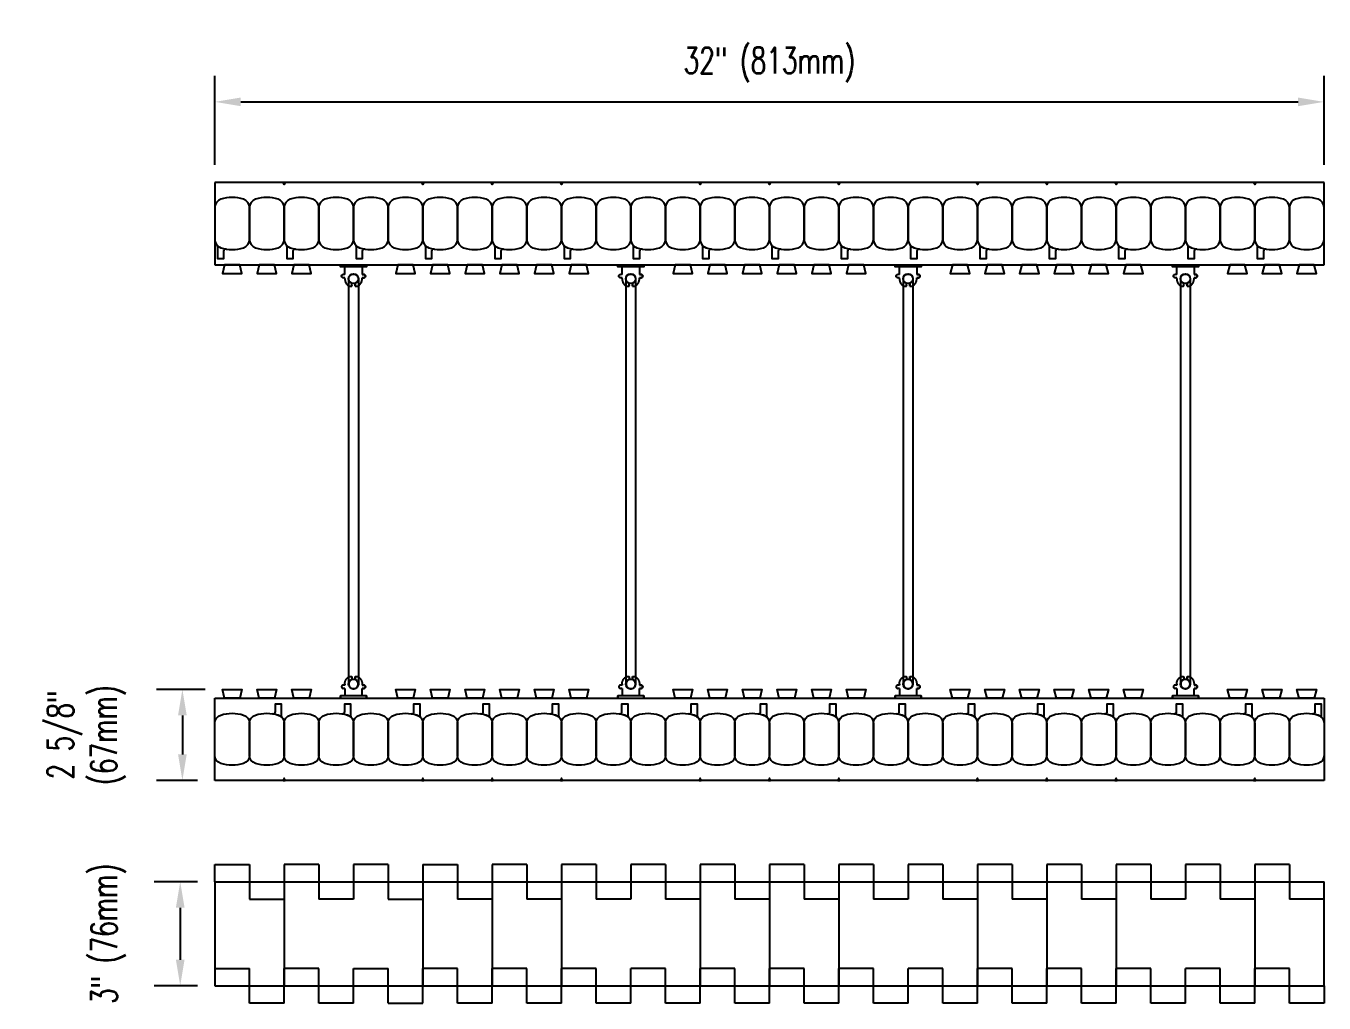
# Model space of a CAD drawing. Header units: inches. Extents: x 476.3 to 517, y 238.5 to 300.
# Drawn here: x 476.28 to 513.72, y 271.78 to 299.95 of the extents above; entities that cross this region are included whole.
import ezdxf

# ---------------------------------------------------------------- set-up
doc = ezdxf.new("R2010")
doc.units = ezdxf.units.IN
doc.header["$MEASUREMENT"] = 0
for name, color, linetype in [('line25', 2, 'Continuous'), ('LINE50', 5, 'Continuous'), ('LINE9', 9, 'Continuous'), ('TEXT', 4, 'Continuous')]:
    doc.layers.add(name, color=color, linetype=linetype)
doc.styles.add('DIM', font='romans.shx', dxfattribs={"width": 0.7})
doc.dimstyles.new('ext_8', dxfattribs={"dimscale": 8, "dimtxt": 0.09375, "dimasz": 0.09375, "dimexe": 0.09375, "dimexo": 0.0625, "dimgap": 0.0625, "dimtad": 1, "dimdec": 3, "dimzin": 3, "dimdsep": 46, "dimlunit": 4, "dimtxsty": 'DIM', "dimcen": 0.09, "dimdle": 0.09375, "dimclrt": 4, "dimadec": 0, "dimazin": 0, "dimtfac": 1, "dimtdec": 3, "dimtmove": 2, "dimatfit": 3, "dimfxl": 0, "dimfrac": 2, "dimtolj": 1, "dimtzin": 0, "dimarcsym": 0})

# ---------------------------------------------------------------- blocks, each defined once
blk = doc.blocks.new('*D32')
at = {"layer": 'Defpoints', "color": 0}
for p in [(481.724, 275.275), (480.725, 272.275), (481.724, 272.275)]:
    blk.add_point(p, dxfattribs=at)
at = {"layer": 'TEXT', "color": 0, "lineweight": -2}
for p, q in [((481.224, 275.275), (479.975, 275.275)), ((480.725, 274.525), (480.725, 273.025)), ((481.224, 272.275), (479.975, 272.275))]:
    blk.add_line(p, q, dxfattribs=at)
at = {"layer": 'TEXT', "color": 0}
for points in [[(480.6, 274.525), (480.85, 274.525), (480.725, 275.275)], [(480.6, 273.025), (480.85, 273.025), (480.725, 272.275)]]:
    blk.add_solid(points, dxfattribs=at)
at = {"layer": 'TEXT', "color": 4, "insert": (478.654, 273.775), "char_height": 0.75, "attachment_point": 5, "rotation": 90, "style": 'DIM'}
blk.add_mtext('\\A1;3" (76mm)', dxfattribs=at)
blk = doc.blocks.new('*D33')
at = {"layer": 'Defpoints', "color": 0}
for p in [(481.943, 280.819), (480.788, 278.194), (481.724, 278.194)]:
    blk.add_point(p, dxfattribs=at)
at = {"layer": 'TEXT', "color": 0, "lineweight": -2}
for p, q in [((481.443, 280.819), (480.038, 280.819)), ((480.788, 280.069), (480.788, 278.944)), ((481.224, 278.194), (480.038, 278.194))]:
    blk.add_line(p, q, dxfattribs=at)
at = {"layer": 'TEXT', "color": 0}
for points in [[(480.663, 280.069), (480.913, 280.069), (480.788, 280.819)], [(480.663, 278.944), (480.913, 278.944), (480.788, 278.194)]]:
    blk.add_solid(points, dxfattribs=at)
at = {"layer": 'TEXT', "color": 4, "insert": (478.02, 279.506), "char_height": 0.75, "attachment_point": 5, "rotation": 90, "style": 'DIM'}
blk.add_mtext('\\A1;2 5/8"\\P(67mm)', dxfattribs=at)
blk = doc.blocks.new('*D34')
at = {"layer": 'Defpoints', "color": 0}
for p in [(513.724, 297.764), (481.724, 295.444), (513.724, 295.444)]:
    blk.add_point(p, dxfattribs=at)
at = {"layer": 'TEXT', "color": 0, "lineweight": -2}
for p, q in [((481.724, 295.944), (481.724, 298.514)), ((513.724, 295.944), (513.724, 298.514)), ((482.474, 297.764), (512.974, 297.764))]:
    blk.add_line(p, q, dxfattribs=at)
at = {"layer": 'TEXT', "color": 0}
for points in [[(482.474, 297.889), (482.474, 297.639), (481.724, 297.764)], [(512.974, 297.889), (512.974, 297.639), (513.724, 297.764)]]:
    blk.add_solid(points, dxfattribs=at)
at = {"layer": 'TEXT', "color": 4, "insert": (497.724, 298.835), "char_height": 0.75, "attachment_point": 5, "style": 'DIM'}
blk.add_mtext('\\A1;32" (813mm)', dxfattribs=at)
blk = doc.blocks.new('Connector')
blk.add_point((0.271, 0))
at = {"layer": 'LINE9'}
for p, q in [((0, 0.375), (0, -0.375)), ((0.062, -0.375), (0.062, 0.375)), ((0.281, 0.25), (0.062, 0.25))]:
    blk.add_line(p, q, dxfattribs=at)
for points, weights in [([(0.007, 0.375), (0.004, 0.375), (0, 0.375)], [1, 0.972587069138, 0.950305488115]), ([(0.327, 0.343), (0.308, 0.343), (0.281, 0.317), (0.281, 0.297)], [1, 0.85355339, 0.85355339, 1]), ([(0.328, 0.343), (0.327, 0.343), (0.327, 0.343)], [1, 0.70710678, 1]), ([(0.375, 0.297), (0.375, 0.317), (0.348, 0.343), (0.329, 0.343)], [1, 0.85355339, 0.85355339, 1]), ([(0.406, 0.25), (0.546, 0.25), (0.619, 0.131)], [0.958404415409, 0.794674173519, 0.864651571113]), ([(0.619, 0.052), (0.612, 0.049), (0.604, 0.049)], [0.83615024178, 0.892081430621, 1]), ([(0.281, -0.297), (0.281, -0.317), (0.308, -0.343), (0.327, -0.343)], [1, 0.85355339, 0.85355339, 1]), ([(0.327, -0.343), (0.281, -0.343), (0.281, -0.297)], [1, 0.70710678, 1]), ([(0.329, -0.343), (0.348, -0.343), (0.375, -0.317), (0.375, -0.297)], [1, 0.85355339, 0.85355339, 1]), ([(0.375, -0.297), (0.375, -0.343), (0.329, -0.343)], [1, 0.70710678, 1]), ([(0.619, -0.131), (0.546, -0.25), (0.406, -0.25)], [0.864651574428, 0.794674169686, 0.958404415195]), ([(0.604, -0.049), (0.612, -0.049), (0.619, -0.052)], [1, 0.89208144177, 0.836150253337]), ([(0, -0.375), (0.004, -0.375), (0.007, -0.375)], [0.950305488115, 0.972587069138, 1])]:
    blk.add_rational_spline(points, weights, degree=2, dxfattribs=at)
for points, degree in [([(0, 0.375), (0.002, 0.375), (0.005, 0.375), (0.007, 0.375)], 3), ([(0.007, 0.375), (0.021, 0.375), (0.051, 0.375), (0.062, 0.375), (0.062, 0.375)], 3), ([(0.281, 0.25), (0.281, 0.297)], 1), ([(0.327, 0.343), (0.327, 0.343), (0.328, 0.343), (0.328, 0.343)], 3), ([(0.328, 0.343), (0.329, 0.343), (0.329, 0.343), (0.329, 0.343)], 3), ([(0.375, 0.25), (0.375, 0.297)], 1), ([(0.406, 0.25), (0.375, 0.25)], 1), ([(0.406, 0.25), (0.406, 0.25)], 1), ([(0.406, 0.25), (0.406, 0.25)], 1), ([(0.406, 0.25), (0.406, 0.25)], 1), ([(0.406, 0.25), (0.406, 0.25)], 1), ([(0.406, 0.25), (0.406, 0.25)], 1), ([(0.406, 0.25), (0.406, 0.25)], 1), ([(0.406, 0.25), (0.406, 0.25)], 1), ([(0.406, 0.25), (0.406, 0.25)], 1), ([(0.406, 0.25), (0.406, 0.25)], 1), ([(0.406, 0.25), (0.406, 0.25)], 1), ([(0.406, 0.25), (0.406, 0.25)], 1), ([(0.406, 0.25), (0.406, 0.25)], 1), ([(0.406, 0.25), (0.406, 0.25)], 1), ([(0.406, 0.25), (0.406, 0.25)], 1), ([(0.406, 0.25), (0.406, 0.25)], 1), ([(0.406, 0.25), (0.406, 0.25)], 1), ([(0.406, 0.25), (0.406, 0.25)], 1), ([(0.406, 0.25), (0.406, 0.25)], 1), ([(0.406, 0.25), (0.406, 0.25)], 1), ([(0.406, 0.25), (0.406, 0.25)], 1), ([(0.406, 0.25), (0.406, 0.25)], 1), ([(0.406, 0.25), (0.406, 0.25)], 1), ([(0.406, 0.25), (0.406, 0.25)], 1), ([(0.406, 0.25), (0.406, 0.25)], 1), ([(0.604, 0.049), (0.532, 0.049)], 1), ([(0.532, 0.049), (0.532, 0.049)], 1), ([(0.532, 0.049), (0.532, 0.049)], 1), ([(0.532, 0.049), (0.532, 0.049)], 1), ([(0.532, 0.049), (0.532, 0.049)], 1), ([(0.532, 0.049), (0.532, 0.049)], 1), ([(0.532, 0.049), (0.532, 0.049)], 1), ([(0.532, 0.049), (0.532, 0.049)], 1), ([(0.532, 0.049), (0.532, 0.049)], 1), ([(0.532, 0.049), (0.532, 0.049)], 1), ([(0.532, 0.049), (0.532, 0.049)], 1), ([(0.604, 0.049), (0.609, 0.049), (0.614, 0.05), (0.619, 0.052)], 3), ([(0.604, 0.049), (0.604, 0.049)], 1), ([(0.604, 0.049), (0.604, 0.049)], 1), ([(0.604, 0.049), (0.604, 0.049)], 1), ([(0.604, 0.049), (0.604, 0.049)], 1), ([(0.619, 0.131), (0.619, 0.052)], 1), ([(0.619, 0.131), (0.619, 0.131)], 1), ([(0.619, 0.131), (0.619, 0.131)], 1), ([(0.619, 0.131), (0.619, 0.131)], 1), ([(0.619, 0.131), (0.619, 0.131)], 1), ([(0.062, -0.25), (0.281, -0.25)], 1), ([(0.281, -0.297), (0.281, -0.25)], 1), ([(0.281, -0.25), (0.281, -0.297)], 1), ([(0.328, -0.343), (0.328, -0.343), (0.327, -0.343), (0.327, -0.343)], 3), ([(0.329, -0.343), (0.329, -0.343), (0.329, -0.343), (0.328, -0.343)], 3), ([(0.375, -0.25), (0.375, -0.297)], 1), ([(0.375, -0.297), (0.375, -0.25)], 1), ([(0.406, -0.25), (0.375, -0.25)], 1), ([(0.406, -0.25), (0.406, -0.25)], 1), ([(0.406, -0.25), (0.406, -0.25)], 1), ([(0.406, -0.25), (0.406, -0.25)], 1), ([(0.406, -0.25), (0.406, -0.25)], 1), ([(0.406, -0.25), (0.406, -0.25)], 1), ([(0.406, -0.25), (0.406, -0.25)], 1), ([(0.406, -0.25), (0.406, -0.25)], 1), ([(0.406, -0.25), (0.406, -0.25)], 1), ([(0.406, -0.25), (0.406, -0.25)], 1), ([(0.406, -0.25), (0.406, -0.25)], 1), ([(0.406, -0.25), (0.406, -0.25)], 1), ([(0.532, -0.049), (0.604, -0.049)], 1), ([(0.604, -0.049), (0.58, -0.049), (0.556, -0.049), (0.532, -0.049)], 3), ([(0.532, -0.049), (0.532, -0.049)], 1), ([(0.532, -0.049), (0.532, -0.049)], 1), ([(0.532, -0.049), (0.532, -0.049)], 1), ([(0.532, -0.049), (0.532, -0.049)], 1), ([(0.619, -0.052), (0.614, -0.05), (0.609, -0.049), (0.604, -0.049)], 3), ([(0.604, -0.049), (0.604, -0.049)], 1), ([(0.604, -0.049), (0.604, -0.049)], 1), ([(0.604, -0.049), (0.604, -0.049)], 1), ([(0.604, -0.049), (0.604, -0.049)], 1), ([(0.604, -0.049), (0.604, -0.049)], 1), ([(0.604, -0.049), (0.604, -0.049)], 1), ([(0.604, -0.049), (0.604, -0.049)], 1), ([(0.604, -0.049), (0.604, -0.049)], 1), ([(0.619, -0.052), (0.619, -0.131)], 1), ([(0.619, -0.131), (0.619, -0.131)], 1), ([(0.619, -0.131), (0.619, -0.131)], 1), ([(0.619, -0.131), (0.619, -0.131)], 1), ([(0.619, -0.131), (0.619, -0.131)], 1), ([(0.007, -0.375), (0.005, -0.375), (0.002, -0.375), (0, -0.375)], 3), ([(0.062, -0.375), (0.062, -0.375), (0.051, -0.375), (0.021, -0.375), (0.007, -0.375)], 3)]:
    blk.add_open_spline(points, degree=degree, dxfattribs=at)
for points, weights, knots in [([(0.062, 0.375), (0.062, 0.375), (0.046, 0.375), (0.03, 0.375), (0.007, 0.375)], [0.868718858569, 0.861102746415, 1, 0.861102734288, 0.868718859898], [0, 0, 0, 0.5, 0.5, 1, 1, 1]), ([(0.532, 0.049), (0.472, 0.203), (0.333, 0.113), (0.157, 0), (0.333, -0.113), (0.472, -0.203), (0.532, -0.049)], [0.899508922286, 0.599718215298, 1, 0.54226024, 1, 0.599718224335, 0.899508908749], [0, 0, 0, 0.318112, 0.318112, 0.681888, 0.681888, 1, 1, 1]), ([(0.007, -0.375), (0.03, -0.375), (0.046, -0.375), (0.062, -0.375), (0.062, -0.375)], [0.868718859319, 0.861102739573, 1, 0.861102742958, 0.868718858948], [0, 0, 0, 0.5, 0.5, 1, 1, 1])]:
    blk.add_rational_spline(points, weights, degree=2, knots=knots, dxfattribs=at)
blk = doc.blocks.new('WEB_CENTRE_TOP_12')
for p, q in [((-0.141, 11.688), (-0.141, 0)), ((0.141, 11.688), (0.141, 0))]:
    blk.add_line(p, q)
for centre in [(0, 11.688), (0, 0)]:
    blk.add_circle(centre, 0.141)

msp = doc.modelspace()

# ---------------------------------------------------------------- linework, layer by layer
at = {"layer": 'line25'}
for p, q in [((481.7239, 293.0685), (513.7239, 293.0685)), ((481.7239, 280.5685), (513.7239, 280.5685)), ((483.7239, 275.2751), (483.7239, 272.2751)), ((487.7239, 275.2751), (487.7239, 272.2751)), ((489.7239, 275.2751), (489.7239, 272.2751)), ((491.7239, 275.2751), (491.7239, 272.2751)), ((495.7239, 275.2751), (495.7239, 272.2751)), ((497.7239, 275.2751), (497.7239, 272.2751)), ((499.7239, 275.2751), (499.7239, 272.2751)), ((503.7239, 275.2751), (503.7239, 272.2751)), ((505.7239, 275.2751), (505.7239, 272.2751)), ((507.7239, 275.2751), (507.7239, 272.2751)), ((511.7239, 275.2751), (511.7239, 272.2751))]:
    msp.add_line(p, q, dxfattribs=at)
for points in [[(482.005, 293.0685), (481.9427, 292.8185), (482.505, 292.8185), (482.4427, 293.0685)], [(483.005, 293.0685), (482.9427, 292.8185), (483.505, 292.8185), (483.4427, 293.0685)], [(484.005, 293.0685), (483.9427, 292.8185), (484.505, 292.8185), (484.4427, 293.0685)], [(487.005, 293.0685), (486.9427, 292.8185), (487.505, 292.8185), (487.4427, 293.0685)], [(488.005, 293.0685), (487.9427, 292.8185), (488.505, 292.8185), (488.4427, 293.0685)], [(489.005, 293.0685), (488.9427, 292.8185), (489.505, 292.8185), (489.4427, 293.0685)], [(490.005, 293.0685), (489.9427, 292.8185), (490.505, 292.8185), (490.4427, 293.0685)], [(491.005, 293.0685), (490.9427, 292.8185), (491.505, 292.8185), (491.4427, 293.0685)], [(492.005, 293.0685), (491.9427, 292.8185), (492.505, 292.8185), (492.4427, 293.0685)], [(495.005, 293.0685), (494.9427, 292.8185), (495.505, 292.8185), (495.4427, 293.0685)], [(496.005, 293.0685), (495.9427, 292.8185), (496.505, 292.8185), (496.4427, 293.0685)], [(497.005, 293.0685), (496.9427, 292.8185), (497.505, 292.8185), (497.4427, 293.0685)], [(498.005, 293.0685), (497.9427, 292.8185), (498.505, 292.8185), (498.4427, 293.0685)], [(499.005, 293.0685), (498.9427, 292.8185), (499.505, 292.8185), (499.4427, 293.0685)], [(500.005, 293.0685), (499.9427, 292.8185), (500.505, 292.8185), (500.4427, 293.0685)], [(503.005, 293.0685), (502.9427, 292.8185), (503.505, 292.8185), (503.4427, 293.0685)], [(504.005, 293.0685), (503.9427, 292.8185), (504.505, 292.8185), (504.4427, 293.0685)], [(505.005, 293.0685), (504.9427, 292.8185), (505.505, 292.8185), (505.4427, 293.0685)], [(506.005, 293.0685), (505.9427, 292.8185), (506.505, 292.8185), (506.4427, 293.0685)], [(507.005, 293.0685), (506.9427, 292.8185), (507.505, 292.8185), (507.4427, 293.0685)], [(508.005, 293.0685), (507.9427, 292.8185), (508.505, 292.8185), (508.4427, 293.0685)], [(511.005, 293.0685), (510.9427, 292.8185), (511.505, 292.8185), (511.4427, 293.0685)], [(512.005, 293.0685), (511.9427, 292.8185), (512.505, 292.8185), (512.4427, 293.0685)], [(513.005, 293.0685), (512.9427, 292.8185), (513.505, 292.8185), (513.4427, 293.0685)], [(482.005, 280.5685), (481.9427, 280.8185), (482.505, 280.8185), (482.4427, 280.5685)], [(483.005, 280.5685), (482.9427, 280.8185), (483.505, 280.8185), (483.4427, 280.5685)], [(484.005, 280.5685), (483.9427, 280.8185), (484.505, 280.8185), (484.4427, 280.5685)], [(487.005, 280.5685), (486.9427, 280.8185), (487.505, 280.8185), (487.4427, 280.5685)], [(488.005, 280.5685), (487.9427, 280.8185), (488.505, 280.8185), (488.4427, 280.5685)], [(489.005, 280.5685), (488.9427, 280.8185), (489.505, 280.8185), (489.4427, 280.5685)], [(490.005, 280.5685), (489.9427, 280.8185), (490.505, 280.8185), (490.4427, 280.5685)], [(491.005, 280.5685), (490.9427, 280.8185), (491.505, 280.8185), (491.4427, 280.5685)], [(492.005, 280.5685), (491.9427, 280.8185), (492.505, 280.8185), (492.4427, 280.5685)], [(495.005, 280.5685), (494.9427, 280.8185), (495.505, 280.8185), (495.4427, 280.5685)], [(496.005, 280.5685), (495.9427, 280.8185), (496.505, 280.8185), (496.4427, 280.5685)], [(497.005, 280.5685), (496.9427, 280.8185), (497.505, 280.8185), (497.4427, 280.5685)], [(498.005, 280.5685), (497.9427, 280.8185), (498.505, 280.8185), (498.4427, 280.5685)], [(499.005, 280.5685), (498.9427, 280.8185), (499.505, 280.8185), (499.4427, 280.5685)], [(500.005, 280.5685), (499.9427, 280.8185), (500.505, 280.8185), (500.4427, 280.5685)], [(503.005, 280.5685), (502.9427, 280.8185), (503.505, 280.8185), (503.4427, 280.5685)], [(504.005, 280.5685), (503.9427, 280.8185), (504.505, 280.8185), (504.4427, 280.5685)], [(505.005, 280.5685), (504.9427, 280.8185), (505.505, 280.8185), (505.4427, 280.5685)], [(506.005, 280.5685), (505.9427, 280.8185), (506.505, 280.8185), (506.4427, 280.5685)], [(507.005, 280.5685), (506.9427, 280.8185), (507.505, 280.8185), (507.4427, 280.5685)], [(508.005, 280.5685), (507.9427, 280.8185), (508.505, 280.8185), (508.4427, 280.5685)], [(511.005, 280.5685), (510.9427, 280.8185), (511.505, 280.8185), (511.4427, 280.5685)], [(512.005, 280.5685), (511.9427, 280.8185), (512.505, 280.8185), (512.4427, 280.5685)], [(513.005, 280.5685), (512.9427, 280.8185), (513.505, 280.8185), (513.4427, 280.5685)]]:
    msp.add_lwpolyline(points, close=True, dxfattribs=at)
at = {"layer": 'LINE50'}
for p, q in [((481.7239, 295.4435), (481.7239, 293.0685)), ((513.7239, 295.4435), (481.7239, 295.4435)), ((513.7239, 293.0685), (513.7239, 295.4435)), ((481.7239, 278.1935), (481.7239, 280.5685)), ((513.7239, 280.5685), (513.7239, 278.1935)), ((513.7239, 278.1935), (481.7239, 278.1935)), ((481.7239, 275.2751), (481.7239, 272.2751)), ((481.7239, 275.2751), (513.7239, 275.2751)), ((513.7239, 272.2751), (513.7239, 275.2751)), ((481.7239, 272.2751), (513.7239, 272.2751))]:
    msp.add_line(p, q, dxfattribs=at)
at = {"layer": 'LINE9'}
for p, q in [((481.7239, 275.2751), (481.7239, 275.7751)), ((481.7239, 275.7751), (482.7239, 275.7751)), ((482.7239, 275.7751), (482.7239, 274.7751)), ((484.7239, 275.7751), (483.7239, 275.7751)), ((483.7239, 275.7751), (483.7239, 274.7751)), ((484.7239, 275.7751), (484.7239, 274.7751)), ((486.7239, 275.7751), (485.7239, 275.7751)), ((485.7239, 275.7751), (485.7239, 274.7751)), ((486.7239, 275.7751), (486.7239, 274.7751)), ((487.7239, 275.7751), (488.7239, 275.7751)), ((487.7239, 275.7751), (487.7239, 274.7751)), ((488.7239, 275.7751), (488.7239, 274.7751)), ((490.7239, 275.7751), (489.7239, 275.7751)), ((489.7239, 275.7751), (489.7239, 274.7751)), ((490.7239, 275.7751), (490.7239, 274.7751)), ((491.7239, 275.7751), (491.7239, 274.7751)), ((492.7239, 275.7751), (491.7239, 275.7751)), ((492.7239, 275.7751), (492.7239, 274.7751)), ((494.7239, 275.7751), (493.7239, 275.7751)), ((493.7239, 275.7751), (493.7239, 274.7751)), ((494.7239, 275.7751), (494.7239, 274.7751)), ((495.7239, 275.7751), (495.7239, 274.7751)), ((496.7239, 275.7751), (495.7239, 275.7751)), ((496.7239, 275.7751), (496.7239, 274.7751)), ((498.7239, 275.7751), (497.7239, 275.7751)), ((497.7239, 275.7751), (497.7239, 274.7751)), ((498.7239, 275.7751), (498.7239, 274.7751)), ((499.7239, 275.7751), (499.7239, 274.7751)), ((500.7239, 275.7751), (499.7239, 275.7751)), ((500.7239, 275.7751), (500.7239, 274.7751)), ((502.7239, 275.7751), (501.7239, 275.7751)), ((501.7239, 275.7751), (501.7239, 274.7751)), ((502.7239, 275.7751), (502.7239, 274.7751)), ((504.7239, 275.7751), (503.7239, 275.7751)), ((503.7239, 275.7751), (503.7239, 274.7751)), ((504.7239, 275.7751), (504.7239, 274.7751)), ((506.7239, 275.7751), (505.7239, 275.7751)), ((505.7239, 275.7751), (505.7239, 274.7751)), ((506.7239, 275.7751), (506.7239, 274.7751)), ((508.7239, 275.7751), (507.7239, 275.7751)), ((507.7239, 275.7751), (507.7239, 274.7751)), ((508.7239, 275.7751), (508.7239, 274.7751)), ((509.7239, 275.7751), (509.7239, 274.7751)), ((510.7239, 275.7751), (509.7239, 275.7751)), ((510.7239, 275.7751), (510.7239, 274.7751)), ((512.7239, 275.7751), (511.7239, 275.7751)), ((511.7239, 275.7751), (511.7239, 274.7751)), ((512.7239, 275.7751), (512.7239, 274.7751)), ((482.7239, 274.7751), (483.7239, 274.7751)), ((485.7239, 274.7751), (484.7239, 274.7751)), ((486.7239, 274.7751), (487.7239, 274.7751)), ((489.7239, 274.7751), (488.7239, 274.7751)), ((491.7239, 274.7751), (490.7239, 274.7751)), ((493.7239, 274.7751), (492.7239, 274.7751)), ((495.7239, 274.7751), (494.7239, 274.7751)), ((497.7239, 274.7751), (496.7239, 274.7751)), ((499.7239, 274.7751), (498.7239, 274.7751)), ((501.7239, 274.7751), (500.7239, 274.7751)), ((503.7239, 274.7751), (502.7239, 274.7751)), ((505.7239, 274.7751), (504.7239, 274.7751)), ((507.7239, 274.7751), (506.7239, 274.7751)), ((509.7239, 274.7751), (508.7239, 274.7751)), ((511.7239, 274.7751), (510.7239, 274.7751)), ((513.7239, 274.7751), (512.7239, 274.7751)), ((481.7239, 272.7751), (482.7239, 272.7751)), ((482.7239, 271.7751), (482.7239, 272.7751)), ((483.7239, 271.7751), (483.7239, 272.7751)), ((484.7239, 272.7751), (483.7239, 272.7751)), ((484.7239, 271.7751), (484.7239, 272.7751)), ((485.7239, 272.7751), (486.7239, 272.7751)), ((485.7239, 271.7751), (485.7239, 272.7751)), ((486.7239, 271.7751), (486.7239, 272.7751)), ((488.7239, 272.7751), (487.7239, 272.7751)), ((487.7239, 271.7751), (487.7239, 272.7751)), ((488.7239, 271.7751), (488.7239, 272.7751)), ((490.7239, 272.7751), (489.7239, 272.7751)), ((489.7239, 271.7751), (489.7239, 272.7751)), ((490.7239, 271.7751), (490.7239, 272.7751)), ((491.7239, 271.7751), (491.7239, 272.7751)), ((492.7239, 272.7751), (491.7239, 272.7751)), ((492.7239, 271.7751), (492.7239, 272.7751)), ((493.7239, 271.7751), (493.7239, 272.7751)), ((494.7239, 272.7751), (493.7239, 272.7751)), ((494.7239, 271.7751), (494.7239, 272.7751)), ((495.7239, 271.7751), (495.7239, 272.7751)), ((496.7239, 272.7751), (495.7239, 272.7751)), ((496.7239, 271.7751), (496.7239, 272.7751)), ((497.7239, 271.7751), (497.7239, 272.7751)), ((498.7239, 272.7751), (497.7239, 272.7751)), ((498.7239, 271.7751), (498.7239, 272.7751)), ((499.7239, 271.7751), (499.7239, 272.7751)), ((500.7239, 272.7751), (499.7239, 272.7751)), ((500.7239, 271.7751), (500.7239, 272.7751)), ((502.7239, 272.7751), (501.7239, 272.7751)), ((501.7239, 271.7751), (501.7239, 272.7751)), ((502.7239, 271.7751), (502.7239, 272.7751)), ((504.7239, 272.7751), (503.7239, 272.7751)), ((503.7239, 271.7751), (503.7239, 272.7751)), ((504.7239, 271.7751), (504.7239, 272.7751)), ((506.7239, 272.7751), (505.7239, 272.7751)), ((505.7239, 271.7751), (505.7239, 272.7751)), ((506.7239, 271.7751), (506.7239, 272.7751)), ((507.7239, 271.7751), (507.7239, 272.7751)), ((508.7239, 272.7751), (507.7239, 272.7751)), ((508.7239, 271.7751), (508.7239, 272.7751)), ((509.7239, 271.7751), (509.7239, 272.7751)), ((510.7239, 272.7751), (509.7239, 272.7751)), ((510.7239, 271.7751), (510.7239, 272.7751)), ((511.7239, 271.7751), (511.7239, 272.7751)), ((512.7239, 272.7751), (511.7239, 272.7751)), ((512.7239, 271.7751), (512.7239, 272.7751)), ((513.7239, 272.2751), (513.7239, 271.7751)), ((483.7239, 271.7751), (482.7239, 271.7751)), ((485.7239, 271.7751), (484.7239, 271.7751)), ((486.7239, 271.7751), (487.7239, 271.7751)), ((489.7239, 271.7751), (488.7239, 271.7751)), ((491.7239, 271.7751), (490.7239, 271.7751)), ((493.7239, 271.7751), (492.7239, 271.7751)), ((495.7239, 271.7751), (494.7239, 271.7751)), ((497.7239, 271.7751), (496.7239, 271.7751)), ((499.7239, 271.7751), (498.7239, 271.7751)), ((501.7239, 271.7751), (500.7239, 271.7751)), ((503.7239, 271.7751), (502.7239, 271.7751)), ((505.7239, 271.7751), (504.7239, 271.7751)), ((507.7239, 271.7751), (506.7239, 271.7751)), ((509.7239, 271.7751), (508.7239, 271.7751)), ((511.7239, 271.7751), (510.7239, 271.7751)), ((513.7239, 271.7751), (512.7239, 271.7751))]:
    msp.add_line(p, q, dxfattribs=at)
for points in [[(483.7551, 295.4435), (483.7239, 295.379), (483.6926, 295.4435)], [(487.7551, 295.4435), (487.7239, 295.379), (487.6926, 295.4435)], [(489.7551, 295.4435), (489.7239, 295.379), (489.6926, 295.4435)], [(491.7551, 295.4435), (491.7239, 295.379), (491.6926, 295.4435)], [(495.7551, 295.4435), (495.7239, 295.379), (495.6926, 295.4435)], [(497.7551, 295.4435), (497.7239, 295.379), (497.6926, 295.4435)], [(499.7551, 295.4435), (499.7239, 295.379), (499.6926, 295.4435)], [(503.7551, 295.4435), (503.7239, 295.379), (503.6926, 295.4435)], [(505.7551, 295.4435), (505.7239, 295.379), (505.6926, 295.4435)], [(507.7551, 295.4435), (507.7239, 295.379), (507.6926, 295.4435)], [(511.7551, 295.4435), (511.7239, 295.379), (511.6926, 295.4435)], [(483.7551, 278.1935), (483.7239, 278.258), (483.6926, 278.1935)], [(487.7551, 278.1935), (487.7239, 278.258), (487.6926, 278.1935)], [(489.7551, 278.1935), (489.7239, 278.258), (489.6926, 278.1935)], [(491.7551, 278.1935), (491.7239, 278.258), (491.6926, 278.1935)], [(495.7551, 278.1935), (495.7239, 278.258), (495.6926, 278.1935)], [(497.7551, 278.1935), (497.7239, 278.258), (497.6926, 278.1935)], [(499.7551, 278.1935), (499.7239, 278.258), (499.6926, 278.1935)], [(503.7551, 278.1935), (503.7239, 278.258), (503.6926, 278.1935)], [(505.7551, 278.1935), (505.7239, 278.258), (505.6926, 278.1935)], [(507.7551, 278.1935), (507.7239, 278.258), (507.6926, 278.1935)], [(511.7551, 278.1935), (511.7239, 278.258), (511.6926, 278.1935)]]:
    msp.add_lwpolyline(points, close=True, dxfattribs=at)
for points in [[(481.8969, 293.5576, 0.1576708), (482.5508, 293.5576, 0.3253046), (482.7239, 293.7954), (482.7239, 294.7166, 0.3253046), (482.5508, 294.9545, 0.1576708), (481.8969, 294.9545, 0.3253046), (481.7239, 294.7166), (481.7239, 293.7954, 0.3253046)], [(482.8969, 293.5576, 0.1576708), (483.5508, 293.5576, 0.3253046), (483.7239, 293.7954), (483.7239, 294.7166, 0.3253046), (483.5508, 294.9545, 0.1576708), (482.8969, 294.9545, 0.3253046), (482.7239, 294.7166), (482.7239, 293.7954, 0.3253046)], [(483.8969, 293.5576, 0.1576708), (484.5508, 293.5576, 0.3253046), (484.7239, 293.7954), (484.7239, 294.7166, 0.3253046), (484.5508, 294.9545, 0.1576708), (483.8969, 294.9545, 0.3253046), (483.7239, 294.7166), (483.7239, 293.7954, 0.3253046)], [(484.8969, 293.5576, 0.1576708), (485.5508, 293.5576, 0.3253046), (485.7239, 293.7954), (485.7239, 294.7166, 0.3253046), (485.5508, 294.9545, 0.1576708), (484.8969, 294.9545, 0.3253046), (484.7239, 294.7166), (484.7239, 293.7954, 0.3253046)], [(485.8969, 293.5576, 0.1576708), (486.5508, 293.5576, 0.3253046), (486.7239, 293.7954), (486.7239, 294.7166, 0.3253046), (486.5508, 294.9545, 0.1576708), (485.8969, 294.9545, 0.3253046), (485.7239, 294.7166), (485.7239, 293.7954, 0.3253046)], [(486.8969, 293.5576, 0.1576708), (487.5508, 293.5576, 0.3253046), (487.7239, 293.7954), (487.7239, 294.7166, 0.3253046), (487.5508, 294.9545, 0.1576708), (486.8969, 294.9545, 0.3253046), (486.7239, 294.7166), (486.7239, 293.7954, 0.3253046)], [(487.8969, 293.5576, 0.1576708), (488.5508, 293.5576, 0.3253046), (488.7239, 293.7954), (488.7239, 294.7166, 0.3253046), (488.5508, 294.9545, 0.1576708), (487.8969, 294.9545, 0.3253046), (487.7239, 294.7166), (487.7239, 293.7954, 0.3253046)], [(488.8969, 293.5576, 0.1576708), (489.5508, 293.5576, 0.3253046), (489.7239, 293.7954), (489.7239, 294.7166, 0.3253046), (489.5508, 294.9545, 0.1576708), (488.8969, 294.9545, 0.3253046), (488.7239, 294.7166), (488.7239, 293.7954, 0.3253046)], [(489.8969, 293.5576, 0.1576708), (490.5508, 293.5576, 0.3253046), (490.7239, 293.7954), (490.7239, 294.7166, 0.3253046), (490.5508, 294.9545, 0.1576708), (489.8969, 294.9545, 0.3253046), (489.7239, 294.7166), (489.7239, 293.7954, 0.3253046)], [(490.8969, 293.5576, 0.1576708), (491.5508, 293.5576, 0.3253046), (491.7239, 293.7954), (491.7239, 294.7166, 0.3253046), (491.5508, 294.9545, 0.1576708), (490.8969, 294.9545, 0.3253046), (490.7239, 294.7166), (490.7239, 293.7954, 0.3253046)], [(491.8969, 293.5576, 0.1576708), (492.5508, 293.5576, 0.3253046), (492.7239, 293.7954), (492.7239, 294.7166, 0.3253046), (492.5508, 294.9545, 0.1576708), (491.8969, 294.9545, 0.3253046), (491.7239, 294.7166), (491.7239, 293.7954, 0.3253046)], [(492.8969, 293.5576, 0.1576708), (493.5508, 293.5576, 0.3253046), (493.7239, 293.7954), (493.7239, 294.7166, 0.3253046), (493.5508, 294.9545, 0.1576708), (492.8969, 294.9545, 0.3253046), (492.7239, 294.7166), (492.7239, 293.7954, 0.3253046)], [(493.8969, 293.5576, 0.1576708), (494.5508, 293.5576, 0.3253046), (494.7239, 293.7954), (494.7239, 294.7166, 0.3253046), (494.5508, 294.9545, 0.1576708), (493.8969, 294.9545, 0.3253046), (493.7239, 294.7166), (493.7239, 293.7954, 0.3253046)], [(494.8969, 293.5576, 0.1576708), (495.5508, 293.5576, 0.3253046), (495.7239, 293.7954), (495.7239, 294.7166, 0.3253046), (495.5508, 294.9545, 0.1576708), (494.8969, 294.9545, 0.3253046), (494.7239, 294.7166), (494.7239, 293.7954, 0.3253046)], [(495.8969, 293.5576, 0.1576708), (496.5508, 293.5576, 0.3253046), (496.7239, 293.7954), (496.7239, 294.7166, 0.3253046), (496.5508, 294.9545, 0.1576708), (495.8969, 294.9545, 0.3253046), (495.7239, 294.7166), (495.7239, 293.7954, 0.3253046)], [(496.8969, 293.5576, 0.1576708), (497.5508, 293.5576, 0.3253046), (497.7239, 293.7954), (497.7239, 294.7166, 0.3253046), (497.5508, 294.9545, 0.1576708), (496.8969, 294.9545, 0.3253046), (496.7239, 294.7166), (496.7239, 293.7954, 0.3253046)], [(497.8969, 293.5576, 0.1576708), (498.5508, 293.5576, 0.3253046), (498.7239, 293.7954), (498.7239, 294.7166, 0.3253046), (498.5508, 294.9545, 0.1576708), (497.8969, 294.9545, 0.3253046), (497.7239, 294.7166), (497.7239, 293.7954, 0.3253046)], [(498.8969, 293.5576, 0.1576708), (499.5508, 293.5576, 0.3253046), (499.7239, 293.7954), (499.7239, 294.7166, 0.3253046), (499.5508, 294.9545, 0.1576708), (498.8969, 294.9545, 0.3253046), (498.7239, 294.7166), (498.7239, 293.7954, 0.3253046)], [(499.8969, 293.5576, 0.1576708), (500.5508, 293.5576, 0.3253046), (500.7239, 293.7954), (500.7239, 294.7166, 0.3253046), (500.5508, 294.9545, 0.1576708), (499.8969, 294.9545, 0.3253046), (499.7239, 294.7166), (499.7239, 293.7954, 0.3253046)], [(500.8969, 293.5576, 0.1576708), (501.5508, 293.5576, 0.3253046), (501.7239, 293.7954), (501.7239, 294.7166, 0.3253046), (501.5508, 294.9545, 0.1576708), (500.8969, 294.9545, 0.3253046), (500.7239, 294.7166), (500.7239, 293.7954, 0.3253046)], [(501.8969, 293.5576, 0.1576708), (502.5508, 293.5576, 0.3253046), (502.7239, 293.7954), (502.7239, 294.7166, 0.3253046), (502.5508, 294.9545, 0.1576708), (501.8969, 294.9545, 0.3253046), (501.7239, 294.7166), (501.7239, 293.7954, 0.3253046)], [(502.8969, 293.5576, 0.1576708), (503.5508, 293.5576, 0.3253046), (503.7239, 293.7954), (503.7239, 294.7166, 0.3253046), (503.5508, 294.9545, 0.1576708), (502.8969, 294.9545, 0.3253046), (502.7239, 294.7166), (502.7239, 293.7954, 0.3253046)], [(503.8969, 293.5576, 0.1576708), (504.5508, 293.5576, 0.3253046), (504.7239, 293.7954), (504.7239, 294.7166, 0.3253046), (504.5508, 294.9545, 0.1576708), (503.8969, 294.9545, 0.3253046), (503.7239, 294.7166), (503.7239, 293.7954, 0.3253046)], [(504.8969, 293.5576, 0.1576708), (505.5508, 293.5576, 0.3253046), (505.7239, 293.7954), (505.7239, 294.7166, 0.3253046), (505.5508, 294.9545, 0.1576708), (504.8969, 294.9545, 0.3253046), (504.7239, 294.7166), (504.7239, 293.7954, 0.3253046)], [(505.8969, 293.5576, 0.1576708), (506.5508, 293.5576, 0.3253046), (506.7239, 293.7954), (506.7239, 294.7166, 0.3253046), (506.5508, 294.9545, 0.1576708), (505.8969, 294.9545, 0.3253046), (505.7239, 294.7166), (505.7239, 293.7954, 0.3253046)], [(506.8969, 293.5576, 0.1576708), (507.5508, 293.5576, 0.3253046), (507.7239, 293.7954), (507.7239, 294.7166, 0.3253046), (507.5508, 294.9545, 0.1576708), (506.8969, 294.9545, 0.3253046), (506.7239, 294.7166), (506.7239, 293.7954, 0.3253046)], [(507.8969, 293.5576, 0.1576708), (508.5508, 293.5576, 0.3253046), (508.7239, 293.7954), (508.7239, 294.7166, 0.3253046), (508.5508, 294.9545, 0.1576708), (507.8969, 294.9545, 0.3253046), (507.7239, 294.7166), (507.7239, 293.7954, 0.3253046)], [(508.8969, 293.5576, 0.1576708), (509.5508, 293.5576, 0.3253046), (509.7239, 293.7954), (509.7239, 294.7166, 0.3253046), (509.5508, 294.9545, 0.1576708), (508.8969, 294.9545, 0.3253046), (508.7239, 294.7166), (508.7239, 293.7954, 0.3253046)], [(509.8969, 293.5576, 0.1576708), (510.5508, 293.5576, 0.3253046), (510.7239, 293.7954), (510.7239, 294.7166, 0.3253046), (510.5508, 294.9545, 0.1576708), (509.8969, 294.9545, 0.3253046), (509.7239, 294.7166), (509.7239, 293.7954, 0.3253046)], [(510.8969, 293.5576, 0.1576708), (511.5508, 293.5576, 0.3253046), (511.7239, 293.7954), (511.7239, 294.7166, 0.3253046), (511.5508, 294.9545, 0.1576708), (510.8969, 294.9545, 0.3253046), (510.7239, 294.7166), (510.7239, 293.7954, 0.3253046)], [(511.8969, 293.5576, 0.1576708), (512.5508, 293.5576, 0.3253046), (512.7239, 293.7954), (512.7239, 294.7166, 0.3253046), (512.5508, 294.9545, 0.1576708), (511.8969, 294.9545, 0.3253046), (511.7239, 294.7166), (511.7239, 293.7954, 0.3253046)], [(512.8969, 293.5576, 0.1576708), (513.5508, 293.5576, 0.3253046), (513.7239, 293.7954), (513.7239, 294.7166, 0.3253046), (513.5508, 294.9545, 0.1576708), (512.8969, 294.9545, 0.3253046), (512.7239, 294.7166), (512.7239, 293.7954, 0.3253046)], [(481.8969, 293.5576, 0.0372667), (482.0506, 293.5202, 0.4630356), (481.9779, 293.4586), (481.9779, 293.237), (481.8071, 293.237), (481.8071, 293.5831, 0.1890024), (481.7905, 293.6255, 0.1284074)], [(483.8969, 293.5576, 0.0372667), (484.0506, 293.5202, 0.4630356), (483.9779, 293.4586), (483.9779, 293.237), (483.8071, 293.237), (483.8071, 293.5831, 0.1890024), (483.7905, 293.6255, 0.1284074)], [(485.8969, 293.5576, 0.0372667), (486.0506, 293.5202, 0.4630356), (485.9779, 293.4586), (485.9779, 293.237), (485.8071, 293.237), (485.8071, 293.5831, 0.1890024), (485.7905, 293.6255, 0.1284074)], [(487.8969, 293.5576, 0.0372667), (488.0506, 293.5202, 0.4630356), (487.9779, 293.4586), (487.9779, 293.237), (487.8071, 293.237), (487.8071, 293.5831, 0.1890024), (487.7905, 293.6255, 0.1284074)], [(489.8969, 293.5576, 0.0372667), (490.0506, 293.5202, 0.4630356), (489.9779, 293.4586), (489.9779, 293.237), (489.8071, 293.237), (489.8071, 293.5831, 0.1890024), (489.7905, 293.6255, 0.1284074)], [(491.8969, 293.5576, 0.0372667), (492.0506, 293.5202, 0.4630356), (491.9779, 293.4586), (491.9779, 293.237), (491.8071, 293.237), (491.8071, 293.5831, 0.1890024), (491.7905, 293.6255, 0.1284074)], [(493.8969, 293.5576, 0.0372667), (494.0506, 293.5202, 0.4630356), (493.9779, 293.4586), (493.9779, 293.237), (493.8071, 293.237), (493.8071, 293.5831, 0.1890024), (493.7905, 293.6255, 0.1284074)], [(495.8969, 293.5576, 0.0372667), (496.0506, 293.5202, 0.4630356), (495.9779, 293.4586), (495.9779, 293.237), (495.8071, 293.237), (495.8071, 293.5831, 0.1890024), (495.7905, 293.6255, 0.1284074)], [(497.8969, 293.5576, 0.0372667), (498.0506, 293.5202, 0.4630356), (497.9779, 293.4586), (497.9779, 293.237), (497.8071, 293.237), (497.8071, 293.5831, 0.1890024), (497.7905, 293.6255, 0.1284074)], [(499.8969, 293.5576, 0.0372667), (500.0506, 293.5202, 0.4630356), (499.9779, 293.4586), (499.9779, 293.237), (499.8071, 293.237), (499.8071, 293.5831, 0.1890024), (499.7905, 293.6255, 0.1284074)], [(501.8969, 293.5576, 0.0372667), (502.0506, 293.5202, 0.4630356), (501.9779, 293.4586), (501.9779, 293.237), (501.8071, 293.237), (501.8071, 293.5831, 0.1890024), (501.7905, 293.6255, 0.1284074)], [(503.8969, 293.5576, 0.0372667), (504.0506, 293.5202, 0.4630356), (503.9779, 293.4586), (503.9779, 293.237), (503.8071, 293.237), (503.8071, 293.5831, 0.1890024), (503.7905, 293.6255, 0.1284074)], [(505.8969, 293.5576, 0.0372667), (506.0506, 293.5202, 0.4630356), (505.9779, 293.4586), (505.9779, 293.237), (505.8071, 293.237), (505.8071, 293.5831, 0.1890024), (505.7905, 293.6255, 0.1284074)], [(507.8969, 293.5576, 0.0372667), (508.0506, 293.5202, 0.4630356), (507.9779, 293.4586), (507.9779, 293.237), (507.8071, 293.237), (507.8071, 293.5831, 0.1890024), (507.7905, 293.6255, 0.1284074)], [(509.8969, 293.5576, 0.0372667), (510.0506, 293.5202, 0.4630356), (509.9779, 293.4586), (509.9779, 293.237), (509.8071, 293.237), (509.8071, 293.5831, 0.1890024), (509.7905, 293.6255, 0.1284074)], [(511.8969, 293.5576, 0.0372667), (512.0506, 293.5202, 0.4630356), (511.9779, 293.4586), (511.9779, 293.237), (511.8071, 293.237), (511.8071, 293.5831, 0.1890024), (511.7905, 293.6255, 0.1284074)], [(481.8969, 280.0795, -0.1576708), (482.5508, 280.0795, -0.3253046), (482.7239, 279.8416), (482.7239, 278.9204, -0.3253046), (482.5508, 278.6826, -0.1576708), (481.8969, 278.6826, -0.3253046), (481.7239, 278.9204), (481.7239, 279.8416, -0.3253046)], [(482.8969, 280.0795, -0.1576708), (483.5508, 280.0795, -0.3253046), (483.7239, 279.8416), (483.7239, 278.9204, -0.3253046), (483.5508, 278.6826, -0.1576708), (482.8969, 278.6826, -0.3253046), (482.7239, 278.9204), (482.7239, 279.8416, -0.3253046)], [(483.5508, 280.0795, 0.0372667), (483.3971, 280.1168, 0.4630356), (483.4698, 280.1785), (483.4698, 280.4001), (483.6406, 280.4001), (483.6406, 280.054, 0.1890024), (483.6573, 280.0115, 0.1284074)], [(483.8969, 280.0795, -0.1576708), (484.5508, 280.0795, -0.3253046), (484.7239, 279.8416), (484.7239, 278.9204, -0.3253046), (484.5508, 278.6826, -0.1576708), (483.8969, 278.6826, -0.3253046), (483.7239, 278.9204), (483.7239, 279.8416, -0.3253046)], [(484.8969, 280.0795, -0.1576708), (485.5508, 280.0795, -0.3253046), (485.7239, 279.8416), (485.7239, 278.9204, -0.3253046), (485.5508, 278.6826, -0.1576708), (484.8969, 278.6826, -0.3253046), (484.7239, 278.9204), (484.7239, 279.8416, -0.3253046)], [(485.5508, 280.0795, 0.0372667), (485.3971, 280.1168, 0.4630356), (485.4698, 280.1785), (485.4698, 280.4001), (485.6406, 280.4001), (485.6406, 280.054, 0.1890024), (485.6573, 280.0115, 0.1284074)], [(485.8969, 280.0795, -0.1576708), (486.5508, 280.0795, -0.3253046), (486.7239, 279.8416), (486.7239, 278.9204, -0.3253046), (486.5508, 278.6826, -0.1576708), (485.8969, 278.6826, -0.3253046), (485.7239, 278.9204), (485.7239, 279.8416, -0.3253046)], [(486.8969, 280.0795, -0.1576708), (487.5508, 280.0795, -0.3253046), (487.7239, 279.8416), (487.7239, 278.9204, -0.3253046), (487.5508, 278.6826, -0.1576708), (486.8969, 278.6826, -0.3253046), (486.7239, 278.9204), (486.7239, 279.8416, -0.3253046)], [(487.5508, 280.0795, 0.0372667), (487.3971, 280.1168, 0.4630356), (487.4698, 280.1785), (487.4698, 280.4001), (487.6406, 280.4001), (487.6406, 280.054, 0.1890024), (487.6573, 280.0115, 0.1284074)], [(487.8969, 280.0795, -0.1576708), (488.5508, 280.0795, -0.3253046), (488.7239, 279.8416), (488.7239, 278.9204, -0.3253046), (488.5508, 278.6826, -0.1576708), (487.8969, 278.6826, -0.3253046), (487.7239, 278.9204), (487.7239, 279.8416, -0.3253046)], [(488.8969, 280.0795, -0.1576708), (489.5508, 280.0795, -0.3253046), (489.7239, 279.8416), (489.7239, 278.9204, -0.3253046), (489.5508, 278.6826, -0.1576708), (488.8969, 278.6826, -0.3253046), (488.7239, 278.9204), (488.7239, 279.8416, -0.3253046)], [(489.5508, 280.0795, 0.0372667), (489.3971, 280.1168, 0.4630356), (489.4698, 280.1785), (489.4698, 280.4001), (489.6406, 280.4001), (489.6406, 280.054, 0.1890024), (489.6573, 280.0115, 0.1284074)], [(489.8969, 280.0795, -0.1576708), (490.5508, 280.0795, -0.3253046), (490.7239, 279.8416), (490.7239, 278.9204, -0.3253046), (490.5508, 278.6826, -0.1576708), (489.8969, 278.6826, -0.3253046), (489.7239, 278.9204), (489.7239, 279.8416, -0.3253046)], [(490.8969, 280.0795, -0.1576708), (491.5508, 280.0795, -0.3253046), (491.7239, 279.8416), (491.7239, 278.9204, -0.3253046), (491.5508, 278.6826, -0.1576708), (490.8969, 278.6826, -0.3253046), (490.7239, 278.9204), (490.7239, 279.8416, -0.3253046)], [(491.5508, 280.0795, 0.0372667), (491.3971, 280.1168, 0.4630356), (491.4698, 280.1785), (491.4698, 280.4001), (491.6406, 280.4001), (491.6406, 280.054, 0.1890024), (491.6573, 280.0115, 0.1284074)], [(491.8969, 280.0795, -0.1576708), (492.5508, 280.0795, -0.3253046), (492.7239, 279.8416), (492.7239, 278.9204, -0.3253046), (492.5508, 278.6826, -0.1576708), (491.8969, 278.6826, -0.3253046), (491.7239, 278.9204), (491.7239, 279.8416, -0.3253046)], [(492.8969, 280.0795, -0.1576708), (493.5508, 280.0795, -0.3253046), (493.7239, 279.8416), (493.7239, 278.9204, -0.3253046), (493.5508, 278.6826, -0.1576708), (492.8969, 278.6826, -0.3253046), (492.7239, 278.9204), (492.7239, 279.8416, -0.3253046)], [(493.5508, 280.0795, 0.0372667), (493.3971, 280.1168, 0.4630356), (493.4698, 280.1785), (493.4698, 280.4001), (493.6406, 280.4001), (493.6406, 280.054, 0.1890024), (493.6573, 280.0115, 0.1284074)], [(493.8969, 280.0795, -0.1576708), (494.5508, 280.0795, -0.3253046), (494.7239, 279.8416), (494.7239, 278.9204, -0.3253046), (494.5508, 278.6826, -0.1576708), (493.8969, 278.6826, -0.3253046), (493.7239, 278.9204), (493.7239, 279.8416, -0.3253046)], [(494.8969, 280.0795, -0.1576708), (495.5508, 280.0795, -0.3253046), (495.7239, 279.8416), (495.7239, 278.9204, -0.3253046), (495.5508, 278.6826, -0.1576708), (494.8969, 278.6826, -0.3253046), (494.7239, 278.9204), (494.7239, 279.8416, -0.3253046)], [(495.5508, 280.0795, 0.0372667), (495.3971, 280.1168, 0.4630356), (495.4698, 280.1785), (495.4698, 280.4001), (495.6406, 280.4001), (495.6406, 280.054, 0.1890024), (495.6573, 280.0115, 0.1284074)], [(495.8969, 280.0795, -0.1576708), (496.5508, 280.0795, -0.3253046), (496.7239, 279.8416), (496.7239, 278.9204, -0.3253046), (496.5508, 278.6826, -0.1576708), (495.8969, 278.6826, -0.3253046), (495.7239, 278.9204), (495.7239, 279.8416, -0.3253046)], [(496.8969, 280.0795, -0.1576708), (497.5508, 280.0795, -0.3253046), (497.7239, 279.8416), (497.7239, 278.9204, -0.3253046), (497.5508, 278.6826, -0.1576708), (496.8969, 278.6826, -0.3253046), (496.7239, 278.9204), (496.7239, 279.8416, -0.3253046)], [(497.5508, 280.0795, 0.0372667), (497.3971, 280.1168, 0.4630356), (497.4698, 280.1785), (497.4698, 280.4001), (497.6406, 280.4001), (497.6406, 280.054, 0.1890024), (497.6573, 280.0115, 0.1284074)], [(497.8969, 280.0795, -0.1576708), (498.5508, 280.0795, -0.3253046), (498.7239, 279.8416), (498.7239, 278.9204, -0.3253046), (498.5508, 278.6826, -0.1576708), (497.8969, 278.6826, -0.3253046), (497.7239, 278.9204), (497.7239, 279.8416, -0.3253046)], [(498.8969, 280.0795, -0.1576708), (499.5508, 280.0795, -0.3253046), (499.7239, 279.8416), (499.7239, 278.9204, -0.3253046), (499.5508, 278.6826, -0.1576708), (498.8969, 278.6826, -0.3253046), (498.7239, 278.9204), (498.7239, 279.8416, -0.3253046)], [(499.5508, 280.0795, 0.0372667), (499.3971, 280.1168, 0.4630356), (499.4698, 280.1785), (499.4698, 280.4001), (499.6406, 280.4001), (499.6406, 280.054, 0.1890024), (499.6573, 280.0115, 0.1284074)], [(499.8969, 280.0795, -0.1576708), (500.5508, 280.0795, -0.3253046), (500.7239, 279.8416), (500.7239, 278.9204, -0.3253046), (500.5508, 278.6826, -0.1576708), (499.8969, 278.6826, -0.3253046), (499.7239, 278.9204), (499.7239, 279.8416, -0.3253046)], [(500.8969, 280.0795, -0.1576708), (501.5508, 280.0795, -0.3253046), (501.7239, 279.8416), (501.7239, 278.9204, -0.3253046), (501.5508, 278.6826, -0.1576708), (500.8969, 278.6826, -0.3253046), (500.7239, 278.9204), (500.7239, 279.8416, -0.3253046)], [(501.5508, 280.0795, 0.0372667), (501.3971, 280.1168, 0.4630356), (501.4698, 280.1785), (501.4698, 280.4001), (501.6406, 280.4001), (501.6406, 280.054, 0.1890024), (501.6573, 280.0115, 0.1284074)], [(501.8969, 280.0795, -0.1576708), (502.5508, 280.0795, -0.3253046), (502.7239, 279.8416), (502.7239, 278.9204, -0.3253046), (502.5508, 278.6826, -0.1576708), (501.8969, 278.6826, -0.3253046), (501.7239, 278.9204), (501.7239, 279.8416, -0.3253046)], [(502.8969, 280.0795, -0.1576708), (503.5508, 280.0795, -0.3253046), (503.7239, 279.8416), (503.7239, 278.9204, -0.3253046), (503.5508, 278.6826, -0.1576708), (502.8969, 278.6826, -0.3253046), (502.7239, 278.9204), (502.7239, 279.8416, -0.3253046)], [(503.5508, 280.0795, 0.0372667), (503.3971, 280.1168, 0.4630356), (503.4698, 280.1785), (503.4698, 280.4001), (503.6406, 280.4001), (503.6406, 280.054, 0.1890024), (503.6573, 280.0115, 0.1284074)], [(503.8969, 280.0795, -0.1576708), (504.5508, 280.0795, -0.3253046), (504.7239, 279.8416), (504.7239, 278.9204, -0.3253046), (504.5508, 278.6826, -0.1576708), (503.8969, 278.6826, -0.3253046), (503.7239, 278.9204), (503.7239, 279.8416, -0.3253046)], [(504.8969, 280.0795, -0.1576708), (505.5508, 280.0795, -0.3253046), (505.7239, 279.8416), (505.7239, 278.9204, -0.3253046), (505.5508, 278.6826, -0.1576708), (504.8969, 278.6826, -0.3253046), (504.7239, 278.9204), (504.7239, 279.8416, -0.3253046)], [(505.5508, 280.0795, 0.0372667), (505.3971, 280.1168, 0.4630356), (505.4698, 280.1785), (505.4698, 280.4001), (505.6406, 280.4001), (505.6406, 280.054, 0.1890024), (505.6573, 280.0115, 0.1284074)], [(505.8969, 280.0795, -0.1576708), (506.5508, 280.0795, -0.3253046), (506.7239, 279.8416), (506.7239, 278.9204, -0.3253046), (506.5508, 278.6826, -0.1576708), (505.8969, 278.6826, -0.3253046), (505.7239, 278.9204), (505.7239, 279.8416, -0.3253046)], [(506.8969, 280.0795, -0.1576708), (507.5508, 280.0795, -0.3253046), (507.7239, 279.8416), (507.7239, 278.9204, -0.3253046), (507.5508, 278.6826, -0.1576708), (506.8969, 278.6826, -0.3253046), (506.7239, 278.9204), (506.7239, 279.8416, -0.3253046)], [(507.5508, 280.0795, 0.0372667), (507.3971, 280.1168, 0.4630356), (507.4698, 280.1785), (507.4698, 280.4001), (507.6406, 280.4001), (507.6406, 280.054, 0.1890024), (507.6573, 280.0115, 0.1284074)], [(507.8969, 280.0795, -0.1576708), (508.5508, 280.0795, -0.3253046), (508.7239, 279.8416), (508.7239, 278.9204, -0.3253046), (508.5508, 278.6826, -0.1576708), (507.8969, 278.6826, -0.3253046), (507.7239, 278.9204), (507.7239, 279.8416, -0.3253046)], [(508.8969, 280.0795, -0.1576708), (509.5508, 280.0795, -0.3253046), (509.7239, 279.8416), (509.7239, 278.9204, -0.3253046), (509.5508, 278.6826, -0.1576708), (508.8969, 278.6826, -0.3253046), (508.7239, 278.9204), (508.7239, 279.8416, -0.3253046)], [(509.5508, 280.0795, 0.0372667), (509.3971, 280.1168, 0.4630356), (509.4698, 280.1785), (509.4698, 280.4001), (509.6406, 280.4001), (509.6406, 280.054, 0.1890024), (509.6573, 280.0115, 0.1284074)], [(509.8969, 280.0795, -0.1576708), (510.5508, 280.0795, -0.3253046), (510.7239, 279.8416), (510.7239, 278.9204, -0.3253046), (510.5508, 278.6826, -0.1576708), (509.8969, 278.6826, -0.3253046), (509.7239, 278.9204), (509.7239, 279.8416, -0.3253046)], [(510.8969, 280.0795, -0.1576708), (511.5508, 280.0795, -0.3253046), (511.7239, 279.8416), (511.7239, 278.9204, -0.3253046), (511.5508, 278.6826, -0.1576708), (510.8969, 278.6826, -0.3253046), (510.7239, 278.9204), (510.7239, 279.8416, -0.3253046)], [(511.5508, 280.0795, 0.0372667), (511.3971, 280.1168, 0.4630356), (511.4698, 280.1785), (511.4698, 280.4001), (511.6406, 280.4001), (511.6406, 280.054, 0.1890024), (511.6573, 280.0115, 0.1284074)], [(511.8969, 280.0795, -0.1576708), (512.5508, 280.0795, -0.3253046), (512.7239, 279.8416), (512.7239, 278.9204, -0.3253046), (512.5508, 278.6826, -0.1576708), (511.8969, 278.6826, -0.3253046), (511.7239, 278.9204), (511.7239, 279.8416, -0.3253046)], [(512.8969, 280.0795, -0.1576708), (513.5508, 280.0795, -0.3253046), (513.7239, 279.8416), (513.7239, 278.9204, -0.3253046), (513.5508, 278.6826, -0.1576708), (512.8969, 278.6826, -0.3253046), (512.7239, 278.9204), (512.7239, 279.8416, -0.3253046)], [(513.5508, 280.0795, 0.0372667), (513.3971, 280.1168, 0.4630356), (513.4698, 280.1785), (513.4698, 280.4001), (513.6406, 280.4001), (513.6406, 280.054, 0.1890024), (513.6573, 280.0115, 0.1284074)]]:
    msp.add_lwpolyline(points, format="xyb", close=True, dxfattribs=at)

# ---------------------------------------------------------------- block references
at = {"layer": 'LINE9', "xscale": -1, "rotation": 90}
for p in [(485.7239, 293.0685), (493.7239, 293.0685), (501.7239, 293.0685), (509.7239, 293.0685)]:
    msp.add_blockref('Connector', p, dxfattribs=at)
at = {"layer": 'LINE9'}
for p in [(485.7237, 280.9745), (485.7237, 280.9745), (493.7237, 280.9745), (493.7237, 280.9745), (501.7237, 280.9745), (501.7237, 280.9745), (509.7237, 280.9745), (509.7237, 280.9745)]:
    msp.add_blockref('WEB_CENTRE_TOP_12', p, dxfattribs=at)
at = {"layer": 'LINE9', "rotation": 90}
for p in [(485.7239, 280.5685), (493.7239, 280.5685), (501.7239, 280.5685), (509.7239, 280.5685)]:
    msp.add_blockref('Connector', p, dxfattribs=at)

# ---------------------------------------------------------------- dimensions: what is measured, and where the dimension line sits
at = {"layer": 'TEXT'}
dim = msp.add_linear_dim(base=(513.7239, 297.7635), p1=(481.7239, 295.4435), p2=(513.7239, 295.4435), text='32" (813mm)', dimstyle='ext_8', dxfattribs=at)
dim.commit()
dim.dimension.update_dxf_attribs({"geometry": '*D34', "text_midpoint": (497.7239, 298.8349)})
for base, p1, p2, text, picture, middle in [((480.7877, 278.1935), (481.9427, 280.8185), (481.7239, 278.1935), '2 5/8"\\P(67mm)', '*D33', (478.0199, 279.506)), ((480.7255, 272.2751), (481.7239, 275.2751), (481.7239, 272.2751), '3" (76mm)', '*D32', (478.654, 273.7751))]:
    dim = msp.add_linear_dim(base=base, p1=p1, p2=p2, angle=90, text=text, dimstyle='ext_8', dxfattribs=at)
    dim.commit()
    dim.dimension.update_dxf_attribs({"geometry": picture, "text_midpoint": middle})

doc.saveas('drawing.dxf')
